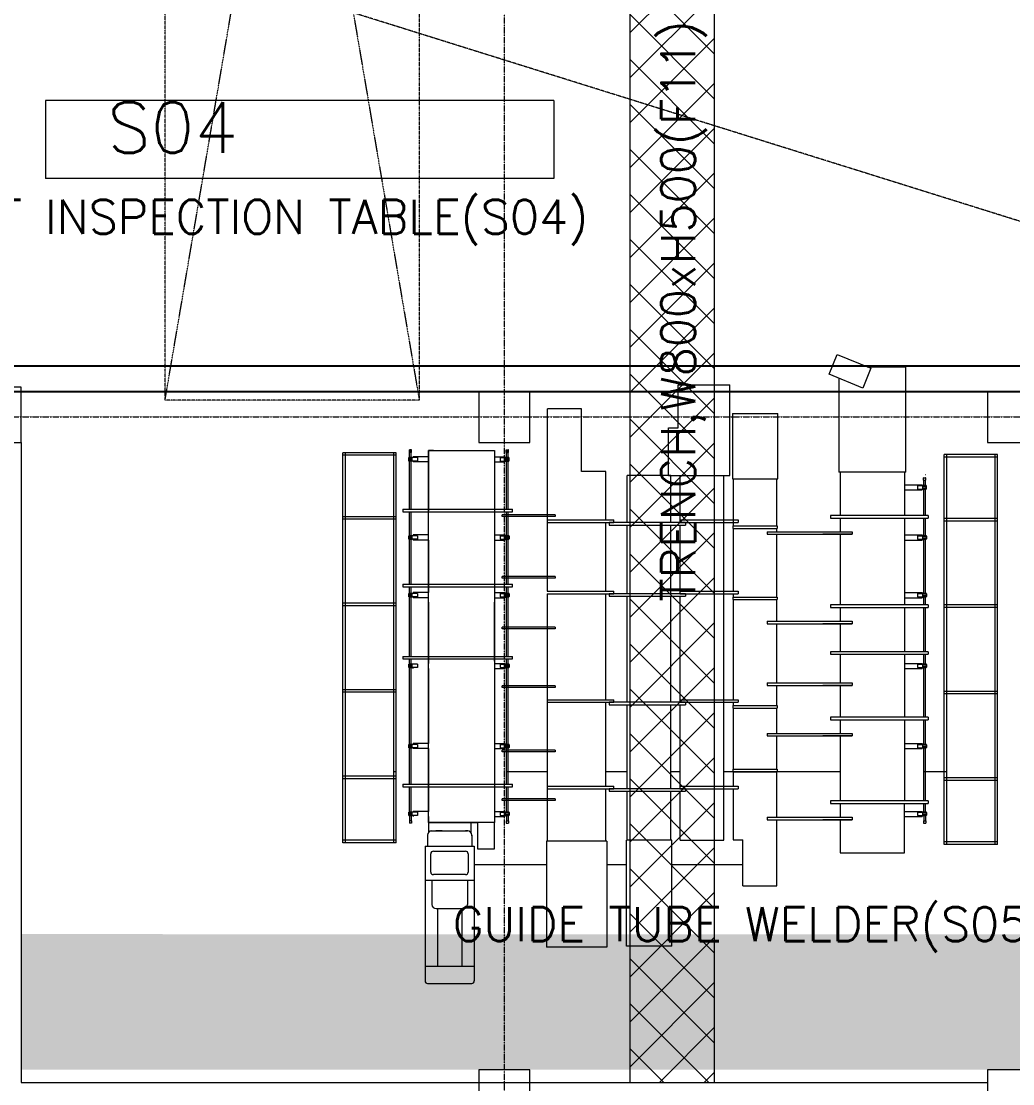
# Model space of a CAD drawing. Extents: x -59767 to 1106559, y -1290 to 1129522.
# Drawn here: x 92508 to 104208, y 240580 to 253113 of the extents above; entities that cross this region are included whole.
import ezdxf

# ---------------------------------------------------------------- set-up
doc = ezdxf.new("R2010")
doc.units = 0
doc.linetypes.add('CENTER', pattern=[2, 1.25, -0.25, 0.25, -0.25])
doc.linetypes.add('PHANTOMX2', pattern=[5, 2.5, -0.5, 0.5, -0.5, 0.5, -0.5])
doc.layers.get('0').update_dxf_attribs({"linetype": 'CONTINUOUS', "lineweight": 9})
for name, color, linetype, lineweight in [('CENTER', 1, 'CENTER', 9), ('COLUMN', 2, 'CONTINUOUS', 9), ('TEXT', 3, 'CONTINUOUS', 9), ('TRENCH', 9, 'CONTINUOUS', 9), ('WALL_200', 3, 'CONTINUOUS', 9), ('WALL_300', 7, 'CONTINUOUS', 9), ('중간선', 5, 'CONTINUOUS', 9), ('중심선', 1, 'CENTER', 9)]:
    doc.layers.add(name, color=color, linetype=linetype, lineweight=lineweight)
doc.layers.add('CY', color=4, linetype='CONTINUOUS')
doc.styles.get("Standard").update_dxf_attribs({"font": 'romans.shx', "bigfont": 'whtgtxt.shx'})

# ---------------------------------------------------------------- blocks, each defined once
blk = doc.blocks.new('column600')
at = {"layer": 'COLUMN', "linetype": 'Continuous'}
blk.add_lwpolyline([(-300, -300), (300, -300), (300, 300), (-300, 300)], close=True, dxfattribs=at)
blk = doc.blocks.new('CRANE')
at = {"color": 4, "linetype": 'PHANTOMX2'}
for p, q in [((94205, 563229, -1), (97205, 580829)), ((94205, 580829), (97205, 563229))]:
    blk.add_line(p, q, dxfattribs=at)
blk.add_lwpolyline([(94205, 580829), (97205, 580829), (97205, 563229), (94205, 563229)], close=True, dxfattribs=at)
at = {"layer": 'CENTER', "linetype": 'CENTER'}
blk.add_line((109758, 563629), (56008, 580429), dxfattribs=at)
at = {"layer": 'CY'}
blk.add_lwpolyline([(56008, 563329), (109758, 563329), (109758, 563629), (56008, 563629)], dxfattribs=at)

msp = doc.modelspace()

# ---------------------------------------------------------------- hatches: boundary and pattern name
at = {"layer": 'TRENCH'}
h = msp.add_hatch(dxfattribs=at)
h.set_pattern_fill('ANSI37', color=256, scale=3000)
h.set_pattern_definition([(45, (96352.95, 245394.85), (-265.165, 265.165), []), (135, (96352.95, 245394.85), (-265.165, -265.165), [])])
h.paths.add_polyline_path([(99690.3, 266344.9), (99690.3, 240594.9), (100690.3, 240594.9), (100690.3, 266344.9)])
at = {"layer": '중간선', "transparency": 33554585}
h = msp.add_hatch(dxfattribs=at)
h.set_pattern_fill('DOTS', color=5, scale=100)
h.set_pattern_definition([(0, (-96814.9, 0), (79.375, 158.75), [0, -158.75])])
edge = h.paths.add_edge_path()
edge.add_line((134957.7, 242344.9), (134957.2, 240745.3))
edge.add_line((134957.2, 240745.3), (92508.2, 240745.3))
edge.add_line((92508.2, 240745.3), (92508.2, 242344.9))
edge.add_line((92508.2, 242344.9), (134957.7, 242332))

# ---------------------------------------------------------------- linework, layer by layer
at = {"layer": 'COLUMN', "linetype": 'Continuous'}
msp.add_lwpolyline([(91908.2, 248144.6), (92508.2, 248144.6), (92508.2, 248794.9), (91908.2, 248794.9)], close=True, dxfattribs=at)
at = {"layer": 'TRENCH'}
msp.add_lwpolyline([(100690.3, 266344.9), (99690.3, 266344.9), (99690.3, 240594.9), (100690.3, 240594.9)], close=True, dxfattribs=at)
at = {"layer": 'WALL_200', "ltscale": 0.5}
msp.add_line((92508.2, 248144.6), (92508.2, 240594.9), dxfattribs=at)
at = {"layer": 'WALL_300', "linetype": 'Continuous', "lineweight": 9}
msp.add_line((92508.1, 240594.9), (103908.2, 240594.9), dxfattribs=at)
at = {"layer": '중간선', "lineweight": 9}
for p, q in [((92794.6, 252176.9), (92794.6, 251256.9)), ((98794.6, 252176.9), (92794.6, 252176.9)), ((98794.6, 252176.9), (98794.6, 251256.9)), ((98794.6, 251256.9), (92794.6, 251256.9)), ((102040.1, 248949.5), (102134.9, 249182.2)), ((102134.9, 249182.2), (102534.5, 249019.4)), ((102490.7, 249037.2), (102946.7, 249037.2)), ((102946.7, 247793.8), (102946.7, 249037.2)), ((102439.7, 248786.6), (102040.1, 248949.5)), ((102157.5, 248901.6), (102157.5, 247793.8)), ((102534.5, 249019.4), (102439.7, 248786.6)), ((100259.9, 248825.9), (100869.9, 248825.9)), ((100259.9, 248315.9), (100259.9, 248825.9)), ((100869.9, 247755.9), (100869.9, 248825.9)), ((98717.4, 246390.4), (98717.4, 248540.4)), ((99117.4, 248540.4), (98717.4, 248540.4)), ((99117.4, 247800.4), (99117.4, 248540.4)), ((100899.9, 248486.3), (100899.9, 247716.3)), ((100899.9, 248486.3), (101434.9, 248486.3)), ((101434.9, 247716.3), (101434.9, 248486.3)), ((100144.9, 247755.9), (100144.9, 248315.9)), ((100144.9, 248315.9), (100259.9, 248315.9)), ((97088, 248027.8), (97088, 248055.8)), ((97114, 248027.8), (97088, 248027.8)), ((97112, 248057.8), (97090, 248057.8)), ((97091, 247965.3), (97091, 248027.8)), ((97091, 247995.6), (97091, 248026.4)), ((97101, 248033.9), (97101, 248058.9)), ((97111, 247965.3), (97111, 248027.8)), ((97111, 247995.6), (97111, 248026.4)), ((97114, 248027.8), (97114, 248055.8)), ((97313.5, 248047.8), (97313.5, 248016.4)), ((97313.5, 248047.8), (97313.5, 247786.3)), ((97373.5, 248047.8), (97313.5, 248047.8)), ((98230, 248027.8), (98230, 248055.8)), ((98230, 248027.8), (98256, 248027.8)), ((98232, 248057.8), (98254, 248057.8)), ((98233, 247965.3), (98233, 248027.8)), ((98241, 248046.4), (98247, 248046.4)), ((98244, 248034.9), (98244, 248057.9)), ((98253, 247965.3), (98253, 248027.8)), ((98256, 248027.8), (98256, 248055.8)), ((96933.4, 248022.8), (96303.4, 248022.8)), ((96303.4, 243422.8), (96303.4, 248022.8)), ((96933.4, 247992.8), (96303.4, 247992.8)), ((96333.4, 243422.8), (96333.4, 248022.8)), ((96903.4, 243422.8), (96903.4, 248022.8)), ((96933.4, 243422.8), (96933.4, 248022.8)), ((97077.8, 247945.3), (97124.7, 247945.3)), ((97081, 247965.3), (97121, 247965.3)), ((97186, 247965.3), (97081, 247965.3)), ((97081, 247925.3), (97081, 247965.3)), ((97081, 247965.3), (97081, 247925.3)), ((97081, 247955.3), (97121, 247955.3)), ((97081, 247935.3), (97121, 247935.3)), ((97186, 247925.3), (97081, 247925.3)), ((97091, 247935.3), (97091, 247955.3)), ((97091, 247357.3), (97091, 247925.3)), ((97111, 247935.3), (97111, 247955.3)), ((97111, 247357.3), (97111, 247925.3)), ((97121, 247925.3), (97121, 247965.3)), ((97131, 247974.8), (97131.5, 247975.3)), ((97131, 247974.8), (97131.5, 247975.3)), ((97131, 247974.8), (97131, 247965.3)), ((97131, 247925.3), (97131, 247915.8)), ((97131, 247915.8), (97131.5, 247915.3)), ((97131, 247915.8), (97131.5, 247915.3)), ((97313.5, 247975.3), (97131.5, 247975.3)), ((97313.5, 247975.3), (97131.5, 247975.3)), ((97313.5, 247915.3), (97131.5, 247915.3)), ((97186, 247965.3), (97186, 247925.3)), ((97313.5, 248016.4), (97313.5, 247337.4)), ((98092, 247975.3), (98212.5, 247975.3)), ((98092, 247915.3), (98212.5, 247915.3)), ((98158, 247965.3), (98263, 247965.3)), ((98158, 247965.3), (98158, 247925.3)), ((98158, 247925.3), (98263, 247925.3)), ((98213, 247974.8), (98212.5, 247975.3)), ((98213, 247915.8), (98212.5, 247915.3)), ((98213, 247974.8), (98213, 247965.3)), ((98213, 247925.3), (98213, 247915.8)), ((98213, 247925.3), (98213, 247915.8)), ((98266.1, 247945.3), (98219.3, 247945.3)), ((98263, 247965.3), (98223, 247965.3)), ((98223, 247925.3), (98223, 247965.3)), ((98263, 247955.3), (98223, 247955.3)), ((98263, 247935.3), (98223, 247935.3)), ((98263, 247925.3), (98223, 247925.3)), ((98233, 247935.3), (98233, 247955.3)), ((98234, 247357.3), (98234, 247925.3)), ((98253, 247935.3), (98253, 247955.3)), ((98254, 247357.3), (98254, 247925.3)), ((98263, 247965.3), (98263, 247925.3)), ((98263, 247925.3), (98263, 247965.3)), ((104028.8, 248002.6), (103398.8, 248002.6)), ((103398.8, 243402.6), (103398.8, 248002.6)), ((104028.8, 247972.6), (103398.8, 247972.6)), ((103428.8, 243402.6), (103428.8, 248002.6)), ((103998.8, 243402.6), (103998.8, 248002.6)), ((104028.8, 243402.6), (104028.8, 248002.6)), ((99407.4, 247800.4), (99117.4, 247800.4)), ((99407.4, 247230.4), (99407.4, 247800.4)), ((102946.7, 247793.8), (102157.5, 247793.8)), ((102172.5, 247793.8), (102172.5, 247282.5)), ((102932.5, 247793.8), (102932.5, 247282.5)), ((98234, 247357.3), (98234, 247701.9)), ((98254, 247357.3), (98254, 247701.9)), ((99659.9, 247200.4), (99659.9, 247753.8)), ((100174.9, 247753.8), (99659.9, 247753.8)), ((100144.9, 247755.9), (100869.9, 247755.9)), ((100174.9, 247200.4), (100174.9, 247753.8)), ((100284.9, 247200.4), (100284.9, 247755.9)), ((100799.9, 243453.8), (100799.9, 247755.9)), ((100899.9, 247716.3), (101434.9, 247716.3)), ((100909.9, 247716.3), (100909.9, 247160.8)), ((101424.9, 247160.8), (101424.9, 247716.3)), ((103155, 247697.6), (103155, 247725.6)), ((103155, 247697.6), (103181, 247697.6)), ((103157, 247727.6), (103179, 247727.6)), ((103158, 247635), (103158, 247697.6)), ((103178, 247635), (103178, 247697.6)), ((103181, 247697.6), (103181, 247725.6)), ((102932.5, 247645), (103137.5, 247645)), ((102932.5, 247585), (103137.5, 247585)), ((103083, 247635), (103188, 247635)), ((103083, 247635), (103083, 247595)), ((103083, 247595), (103188, 247595)), ((103138, 247644.5), (103137.5, 247645)), ((103138, 247585.5), (103137.5, 247585)), ((103138, 247644.5), (103138, 247635)), ((103138, 247595), (103138, 247585.5)), ((103138, 247595), (103138, 247585.5)), ((103188, 247635), (103148, 247635)), ((103148, 247595), (103148, 247635)), ((103188, 247625), (103148, 247625)), ((103188, 247605), (103148, 247605)), ((103188, 247595), (103148, 247595)), ((103159, 247282.5), (103159, 247595)), ((103179, 247282.5), (103179, 247595)), ((103188, 247595), (103188, 247635)), ((103188, 247635), (103188, 247595)), ((97012.5, 247357.3), (97012.5, 247327.3)), ((97012.5, 247357.3), (98303.5, 247357.3)), ((97012.5, 247327.3), (98303.5, 247327.3)), ((97091, 247043.7), (97091, 247327.3)), ((97111, 247043.7), (97111, 247327.3)), ((98808.9, 247291), (98184, 247291)), ((98184, 247271), (98184, 247291)), ((98234, 247043.7), (98234, 247327.3)), ((98234, 247043.7), (98234, 247327.3)), ((98254, 247043.7), (98254, 247327.3)), ((98254, 247043.7), (98254, 247327.3)), ((98303.5, 247327.3), (98303.5, 247357.3)), ((98806.9, 247291), (98806.9, 247271)), ((98808.9, 247291), (98808.9, 247271)), ((103211, 247282.5), (102057.6, 247282.5)), ((102057.6, 247282.5), (102057.6, 247252.5)), ((103211, 247282.5), (103211, 247252.5)), ((96933.4, 247267.8), (96303.4, 247267.8)), ((96933.4, 247237.8), (96303.4, 247237.8)), ((98808.9, 247271), (98184, 247271)), ((98712.4, 247230.4), (98712.4, 247200.4)), ((98712.4, 247230.4), (99502.4, 247230.4)), ((98712.4, 247200.4), (99502.4, 247200.4)), ((99407.4, 246390.4), (99407.4, 247200.4)), ((99444.6, 247200.4), (99444.6, 247170.4)), ((100344.9, 247200.4), (99444.6, 247200.4)), ((99444.6, 247170.4), (100344.9, 247170.4)), ((99502.4, 247200.4), (99502.4, 247230.4)), ((99659.9, 246360.4), (99659.9, 247170.4)), ((100174.9, 246360.4), (100174.9, 247170.4)), ((100279.9, 247230.4), (100279.9, 247200.4)), ((100279.9, 247230.4), (100969.9, 247230.4)), ((100279.9, 247200.4), (100969.9, 247200.4)), ((100284.9, 246360.4), (100284.9, 247170.4)), ((100344.9, 247200.4), (100344.9, 247170.4)), ((100904.9, 247160.8), (101429.9, 247160.8)), ((100904.9, 247160.8), (100904.9, 247130.8)), ((100969.9, 247230.4), (100969.9, 247200.4)), ((101429.9, 247160.8), (101429.9, 247130.8)), ((102057.6, 247252.5), (103211, 247252.5)), ((102172.5, 247252.5), (102172.5, 247091.4)), ((102932.5, 247252.5), (102932.5, 246227.6)), ((102932.5, 247252.5), (102932.5, 246227.6)), ((103159, 247043.7), (103159, 247252.5)), ((103159, 247043.7), (103159, 247252.5)), ((103179, 247043.7), (103179, 247252.5)), ((103179, 247043.7), (103179, 247252.5)), ((104028.8, 247247.6), (103398.8, 247247.6)), ((104028.8, 247217.6), (103398.8, 247217.6)), ((97077.8, 247023.7), (97124.7, 247023.7)), ((97077.8, 247023.7), (97124.7, 247023.7)), ((97081, 247039.7), (97085, 247043.7)), ((97081, 247043.7), (97121, 247043.7)), ((97081, 247003.7), (97081, 247043.7)), ((97081, 247039.7), (97081, 247007.7)), ((97081, 247033.7), (97121, 247033.7)), ((97186, 247043.7), (97085, 247043.7)), ((97101, 247011.2), (97101, 247036.2)), ((97121, 247003.7), (97121, 247043.7)), ((97131, 247053.2), (97131.5, 247053.7)), ((97131, 247053.2), (97131, 247043.7)), ((97313.5, 247053.7), (97131.5, 247053.7)), ((97186, 247043.7), (97186, 247003.7)), ((98092, 247053.7), (98213.5, 247053.7)), ((98159, 247043.7), (98159, 247003.7)), ((98159, 247043.7), (98260, 247043.7)), ((98214, 247053.2), (98213.5, 247053.7)), ((98214, 247053.2), (98214, 247043.7)), ((98267.1, 247023.7), (98220.3, 247023.7)), ((98267.1, 247023.7), (98220.3, 247023.7)), ((98264, 247043.7), (98224, 247043.7)), ((98224, 247003.7), (98224, 247043.7)), ((98264, 247033.7), (98224, 247033.7)), ((98241, 247023.7), (98247, 247023.7)), ((98244, 247012.2), (98244, 247035.2)), ((98260, 247043.7), (98264, 247039.7)), ((98264, 247003.7), (98264, 247043.7)), ((98264, 247039.7), (98264, 247007.7)), ((100904.9, 247130.8), (101429.9, 247130.8)), ((100909.9, 247130.8), (100909.9, 246390.4)), ((101311.5, 247091.4), (102311.5, 247091.4)), ((101311.5, 247091.4), (101311.5, 247061.4)), ((101311.5, 247061.4), (102311.5, 247061.4)), ((101424.9, 247091.4), (101424.9, 247130.8)), ((101424.9, 246320.8), (101424.9, 247061.4)), ((102311.5, 247061.4), (101968.5, 247061.4)), ((102172.5, 247061.4), (102172.5, 246227.6)), ((102311.5, 247091.4), (102311.5, 247061.4)), ((102932.5, 247053.7), (103138.5, 247053.7)), ((103084, 247043.7), (103185, 247043.7)), ((103084, 247043.7), (103084, 247003.7)), ((103139, 247053.2), (103138.5, 247053.7)), ((103139, 247053.2), (103139, 247043.7)), ((103189, 247043.7), (103149, 247043.7)), ((103149, 247003.7), (103149, 247043.7)), ((103189, 247033.7), (103149, 247033.7)), ((103185, 247043.7), (103189, 247039.7)), ((103189, 247003.7), (103189, 247043.7)), ((103189, 247039.7), (103189, 247007.7)), ((97081, 247013.7), (97121, 247013.7)), ((97081, 247007.7), (97085, 247003.7)), ((97081, 247003.7), (97121, 247003.7)), ((97186, 247003.7), (97085, 247003.7)), ((97091, 246864.1), (97091, 247003.7)), ((97111, 246864.1), (97111, 247003.7)), ((97131, 247003.7), (97131, 246994.2)), ((97131, 246994.2), (97131.5, 246993.7)), ((97313.5, 246993.7), (97131.5, 246993.7)), ((97313.5, 246993.7), (97313.5, 246373.3)), ((98092, 246993.7), (98213.5, 246993.7)), ((98159, 247003.7), (98260, 247003.7)), ((98214, 246994.2), (98213.5, 246993.7)), ((98214, 247003.7), (98214, 246994.2)), ((98214, 247003.7), (98214, 246994.2)), ((98264, 247013.7), (98224, 247013.7)), ((98264, 247003.7), (98224, 247003.7)), ((98234, 246864.1), (98234, 247003.7)), ((98254, 246864.1), (98254, 247003.7)), ((98264, 247007.7), (98260, 247003.7)), ((102932.5, 246993.7), (103138.5, 246993.7)), ((103084, 247003.7), (103185, 247003.7)), ((103139, 246994.2), (103138.5, 246993.7)), ((103139, 247003.7), (103139, 246994.2)), ((103139, 247003.7), (103139, 246994.2)), ((103189, 247013.7), (103149, 247013.7)), ((103189, 247003.7), (103149, 247003.7)), ((103159, 246864.1), (103159, 247003.7)), ((103179, 246864.1), (103179, 247003.7)), ((103189, 247007.7), (103185, 247003.7)), ((97091, 246471), (97091, 246864.1)), ((97111, 246471), (97111, 246864.1)), ((98234, 246471), (98234, 246864.1)), ((98254, 246471), (98254, 246864.1)), ((103159, 246363.3), (103159, 246864.1)), ((103179, 246363.3), (103179, 246864.1)), ((98808.9, 246565.1), (98184, 246565.1)), ((98184, 246545.1), (98184, 246565.1)), ((98808.9, 246545.1), (98184, 246545.1)), ((98806.9, 246565.1), (98806.9, 246545.1)), ((98808.9, 246565.1), (98808.9, 246545.1)), ((97012.5, 246471), (98303.5, 246471)), ((97012.5, 246471), (97012.5, 246441)), ((97012.5, 246471), (97313.5, 246471)), ((97012.5, 246471), (97012.5, 246441)), ((97012.5, 246441), (98303.5, 246441)), ((97012.5, 246441), (97313.5, 246441)), ((97091, 246363.3), (97091, 246441)), ((97111, 246363.3), (97111, 246441)), ((98234, 246363.3), (98234, 246441)), ((98254, 246363.3), (98254, 246441)), ((98303.5, 246441), (98303.5, 246471)), ((97077.8, 246343.7), (97124.7, 246343.7)), ((97077.8, 246343.3), (97124.7, 246343.3)), ((97081, 246323.3), (97081, 246363.3)), ((97081, 246359.3), (97085, 246363.3)), ((97081, 246363.3), (97121, 246363.3)), ((97081, 246359.3), (97081, 246327.3)), ((97081, 246353.3), (97121, 246353.3)), ((97081, 246333.3), (97121, 246333.3)), ((97081, 246327.3), (97085, 246323.3)), ((97081, 246323.3), (97121, 246323.3)), ((97186, 246363.3), (97085, 246363.3)), ((97186, 246323.3), (97085, 246323.3)), ((97091, 245621), (97091, 246323.3)), ((97101, 246330.8), (97101, 246355.8)), ((97111, 245621), (97111, 246323.3)), ((97121, 246323.3), (97121, 246363.3)), ((97131, 246372.8), (97131.5, 246373.3)), ((97131, 246372.8), (97131, 246363.3)), ((97131, 246323.3), (97131, 246313.8)), ((97131, 246313.8), (97131.5, 246313.3)), ((97313.5, 246373.3), (97131.5, 246373.3)), ((97313.5, 246313.3), (97131.5, 246313.3)), ((97186, 246363.3), (97186, 246323.3)), ((98092, 246373.3), (98213.5, 246373.3)), ((98092, 246313.3), (98213.5, 246313.3)), ((98159, 246363.3), (98260, 246363.3)), ((98159, 246363.3), (98159, 246323.3)), ((98159, 246323.3), (98260, 246323.3)), ((98214, 246372.8), (98213.5, 246373.3)), ((98214, 246313.8), (98213.5, 246313.3)), ((98214, 246372.8), (98214, 246363.3)), ((98214, 246323.3), (98214, 246313.8)), ((98214, 246323.3), (98214, 246313.8)), ((98267.1, 246343.3), (98220.3, 246343.3)), ((98267.1, 246343.3), (98220.3, 246343.3)), ((98264, 246363.3), (98224, 246363.3)), ((98224, 246323.3), (98224, 246363.3)), ((98264, 246353.3), (98224, 246353.3)), ((98264, 246333.3), (98224, 246333.3)), ((98264, 246323.3), (98224, 246323.3)), ((98234, 245621), (98234, 246323.3)), ((98241, 246343.3), (98247, 246343.3)), ((98244, 246331.8), (98244, 246354.8)), ((98254, 245621), (98254, 246323.3)), ((98260, 246363.3), (98264, 246359.3)), ((98264, 246327.3), (98260, 246323.3)), ((98264, 246323.3), (98264, 246363.3)), ((98264, 246359.3), (98264, 246327.3)), ((98712.4, 246390.4), (99502.4, 246390.4)), ((98712.4, 246360.4), (99502.4, 246360.4)), ((98717.4, 245110.4), (98717.4, 246360.4)), ((99407.4, 245110.4), (99407.4, 246360.4)), ((99444.6, 246360.4), (99444.6, 246330.4)), ((100344.9, 246360.4), (99444.6, 246360.4)), ((99444.6, 246330.4), (100344.9, 246330.4)), ((99502.4, 246360.4), (99502.4, 246390.4)), ((99659.9, 245080.4), (99659.9, 246330.4)), ((100174.9, 245080.4), (100174.9, 246330.4)), ((100279.9, 246390.4), (100279.9, 246360.4)), ((100279.9, 246390.4), (100969.9, 246390.4)), ((100279.9, 246360.4), (100969.9, 246360.4)), ((100284.9, 245110.4), (100284.9, 246330.4)), ((100344.9, 246360.4), (100344.9, 246330.4)), ((100904.9, 246320.8), (101429.9, 246320.8)), ((100904.9, 246320.8), (100904.9, 246290.8)), ((100904.9, 246290.8), (101429.9, 246290.8)), ((100909.9, 246360.4), (100909.9, 246320.8)), ((100909.9, 246290.8), (100909.9, 245110.4)), ((100969.9, 246390.4), (100969.9, 246360.4)), ((101424.9, 246036.6), (101424.9, 246290.8)), ((101429.9, 246320.8), (101429.9, 246290.8)), ((102932.5, 246373.3), (103138.5, 246373.3)), ((102932.5, 246313.3), (103138.5, 246313.3)), ((103084, 246363.3), (103185, 246363.3)), ((103084, 246363.3), (103084, 246323.3)), ((103084, 246323.3), (103185, 246323.3)), ((103139, 246372.8), (103138.5, 246373.3)), ((103139, 246313.8), (103138.5, 246313.3)), ((103139, 246372.8), (103139, 246363.3)), ((103139, 246323.3), (103139, 246313.8)), ((103139, 246323.3), (103139, 246313.8)), ((103189, 246363.3), (103149, 246363.3)), ((103149, 246323.3), (103149, 246363.3)), ((103189, 246353.3), (103149, 246353.3)), ((103189, 246333.3), (103149, 246333.3)), ((103189, 246323.3), (103149, 246323.3)), ((103159, 246227.6), (103159, 246323.3)), ((103179, 246227.6), (103179, 246323.3)), ((103185, 246363.3), (103189, 246359.3)), ((103189, 246327.3), (103185, 246323.3)), ((103189, 246323.3), (103189, 246363.3)), ((103189, 246359.3), (103189, 246327.3)), ((96933.4, 246247.8), (96303.4, 246247.8)), ((96933.4, 246217.8), (96303.4, 246217.8)), ((97313.5, 246261), (97313.5, 245565.5)), ((97313.5, 246251), (97313.5, 245538.7)), ((98093.5, 245565.5), (98093.5, 246261)), ((98093.5, 246166), (98093.5, 245538.7)), ((103211, 246227.6), (102057.6, 246227.6)), ((102057.6, 246227.6), (102057.6, 246197.6)), ((102057.6, 246197.6), (103211, 246197.6)), ((102172.5, 246197.6), (102172.5, 246036.6)), ((102932.5, 246197.6), (102932.5, 245675.2)), ((102932.5, 246197.6), (102932.5, 245675.2)), ((103159, 245675.2), (103159, 246197.6)), ((103179, 245675.2), (103179, 246197.6)), ((103211, 246227.6), (103211, 246197.6)), ((104028.8, 246227.6), (103398.8, 246227.6)), ((104028.8, 246197.6), (103398.8, 246197.6)), ((101311.5, 246036.6), (102311.5, 246036.6)), ((101311.5, 246036.6), (101311.5, 246006.6)), ((102311.5, 246036.6), (102311.5, 246006.6)), ((98184, 245945.1), (98184, 245965.1)), ((98808.9, 245965.1), (98184, 245965.1)), ((98808.9, 245945.1), (98184, 245945.1)), ((98806.9, 245965.1), (98806.9, 245945.1)), ((98808.9, 245965.1), (98808.9, 245945.1)), ((101311.5, 246006.6), (102311.5, 246006.6)), ((101424.9, 245308.7), (101424.9, 246006.6)), ((102311.5, 246006.6), (101968.5, 246006.6)), ((102172.5, 246006.6), (102172.5, 245675.2)), ((103211, 245675.2), (102057.6, 245675.2)), ((102057.6, 245675.2), (102057.6, 245645.2)), ((102057.6, 245645.2), (103211, 245645.2)), ((102172.5, 245645.2), (102172.5, 245308.7)), ((102932.5, 245645.2), (102932.5, 244903.1)), ((103159, 245528.7), (103159, 245645.2)), ((103179, 245528.7), (103179, 245645.2)), ((103211, 245675.2), (103211, 245645.2)), ((97012.5, 245621), (97012.5, 245591)), ((97012.5, 245621), (98303.5, 245621)), ((97012.5, 245591), (98303.5, 245591)), ((97081, 245524.7), (97085, 245528.7)), ((97081, 245528.7), (97121, 245528.7)), ((97081, 245488.7), (97081, 245528.7)), ((97081, 245524.7), (97081, 245492.7)), ((97081, 245518.7), (97121, 245518.7)), ((97186, 245528.7), (97085, 245528.7)), ((97091, 245528.7), (97091, 245591)), ((97101, 245496.2), (97101, 245521.2)), ((97111, 245528.7), (97111, 245591)), ((97121, 245488.7), (97121, 245528.7)), ((97131, 245538.2), (97131.5, 245538.7)), ((97131, 245538.7), (97131, 245528.7)), ((97186, 245528.7), (97186, 245488.7)), ((98092, 245538.7), (98213.5, 245538.7)), ((98159, 245528.7), (98260, 245528.7)), ((98159, 245528.7), (98159, 245488.7)), ((98214, 245538.2), (98213.5, 245538.7)), ((98214, 245538.2), (98214, 245528.7)), ((98264, 245528.7), (98224, 245528.7)), ((98224, 245488.7), (98224, 245528.7)), ((98264, 245518.7), (98224, 245518.7)), ((98234, 245528.7), (98234, 245591)), ((98244, 245497.2), (98244, 245520.2)), ((98254, 245528.7), (98254, 245591)), ((98260, 245528.7), (98264, 245524.7)), ((98264, 245488.7), (98264, 245528.7)), ((98264, 245524.7), (98264, 245492.7)), ((98303.5, 245591), (98303.5, 245621)), ((102932.5, 245538.7), (103138.5, 245538.7)), ((103084, 245528.7), (103185, 245528.7)), ((103084, 245528.7), (103084, 245488.7)), ((103139, 245538.2), (103138.5, 245538.7)), ((103139, 245538.2), (103139, 245528.7)), ((103189, 245528.7), (103149, 245528.7)), ((103149, 245488.7), (103149, 245528.7)), ((103189, 245518.7), (103149, 245518.7)), ((103185, 245528.7), (103189, 245524.7)), ((103189, 245488.7), (103189, 245528.7)), ((103189, 245524.7), (103189, 245492.7)), ((97077.8, 245508.7), (97124.7, 245508.7)), ((97077.8, 245508.7), (97124.7, 245508.7)), ((97081, 245498.7), (97121, 245498.7)), ((97081, 245492.7), (97085, 245488.7)), ((97081, 245488.7), (97121, 245488.7)), ((97186, 245488.7), (97085, 245488.7)), ((97091, 244582.7), (97091, 245488.7)), ((97111, 244582.7), (97111, 245488.7)), ((97131, 245478.7), (97131, 245488.7)), ((97313.5, 245478.7), (97313.5, 244592.7)), ((98092, 245478.7), (98213.5, 245478.7)), ((98159, 245488.7), (98260, 245488.7)), ((98214, 245479.2), (98213.5, 245478.7)), ((98214, 245488.7), (98214, 245479.2)), ((98214, 245488.7), (98214, 245479.2)), ((98267.1, 245508.7), (98220.3, 245508.7)), ((98267.1, 245508.7), (98220.3, 245508.7)), ((98264, 245498.7), (98224, 245498.7)), ((98264, 245488.7), (98224, 245488.7)), ((98234, 244582.7), (98234, 245488.7)), ((98241, 245508.7), (98247, 245508.7)), ((98254, 244582.7), (98254, 245488.7)), ((98264, 245492.7), (98260, 245488.7)), ((102932.5, 245478.7), (103138.5, 245478.7)), ((103084, 245488.7), (103185, 245488.7)), ((103139, 245479.2), (103138.5, 245478.7)), ((103139, 245488.7), (103139, 245479.2)), ((103139, 245488.7), (103139, 245479.2)), ((103189, 245498.7), (103149, 245498.7)), ((103189, 245488.7), (103149, 245488.7)), ((103159, 244903.1), (103159, 245488.7)), ((103179, 244903.1), (103179, 245488.7)), ((103189, 245492.7), (103185, 245488.7)), ((98808.9, 245273.6), (98184, 245273.6)), ((98184, 245253.6), (98184, 245273.6)), ((98806.9, 245273.6), (98806.9, 245253.6)), ((98808.9, 245273.6), (98808.9, 245253.6)), ((101311.5, 245308.7), (102311.5, 245308.7)), ((101311.5, 245308.7), (101311.5, 245278.7)), ((101311.5, 245278.7), (102311.5, 245278.7)), ((101424.9, 245040.8), (101424.9, 245278.7)), ((102311.5, 245278.7), (101968.5, 245278.7)), ((102172.5, 245278.7), (102172.5, 244903.1)), ((102311.5, 245308.7), (102311.5, 245278.7)), ((96933.4, 245227.8), (96303.4, 245227.8)), ((96933.4, 245197.8), (96303.4, 245197.8)), ((98808.9, 245253.6), (98184, 245253.6)), ((104028.8, 245207.6), (103398.8, 245207.6)), ((104028.8, 245177.6), (103398.8, 245177.6)), ((98712.4, 245110.4), (99502.4, 245110.4)), ((98712.4, 245110.4), (98712.4, 245080.4)), ((98712.4, 245110.4), (98712.4, 245080.4)), ((98712.4, 245080.4), (99502.4, 245080.4)), ((98717.4, 244090.4), (98717.4, 245080.4)), ((99407.4, 244090.4), (99407.4, 245080.4)), ((99444.6, 245080.4), (99444.6, 245050.4)), ((100344.9, 245080.4), (99444.6, 245080.4)), ((99444.6, 245050.4), (100344.9, 245050.4)), ((99502.4, 245080.4), (99502.4, 245110.4)), ((99659.9, 244060.4), (99659.9, 245050.4)), ((100174.9, 244060.4), (100174.9, 245050.4)), ((100279.9, 245110.4), (100279.9, 245080.4)), ((100279.9, 245110.4), (100969.9, 245110.4)), ((100279.9, 245080.4), (100969.9, 245080.4)), ((100284.9, 245080.4), (100284.9, 245110.4)), ((100284.9, 244090.4), (100284.9, 245050.4)), ((100344.9, 245080.4), (100344.9, 245050.4)), ((100904.9, 245040.8), (100904.9, 245010.8)), ((100904.9, 245040.8), (101429.9, 245040.8)), ((100909.9, 245080.4), (100909.9, 245040.8)), ((100969.9, 245110.4), (100969.9, 245080.4)), ((101429.9, 245040.8), (101429.9, 245010.8)), ((100904.9, 245010.8), (101429.9, 245010.8)), ((100909.9, 245010.8), (100909.9, 244290.8)), ((101424.9, 244712), (101424.9, 245010.8)), ((103211, 244903.1), (102057.6, 244903.1)), ((102057.6, 244903.1), (102057.6, 244873.1)), ((103211, 244903.1), (103211, 244873.1)), ((102057.6, 244873.1), (103211, 244873.1)), ((102172.5, 244873.1), (102172.5, 244712)), ((102932.5, 244873.1), (102932.5, 243916)), ((103159, 244582.7), (103159, 244873.1)), ((103179, 244582.7), (103179, 244873.1)), ((101311.5, 244712), (102311.5, 244712)), ((101311.5, 244712), (101311.5, 244682)), ((101311.5, 244682), (102311.5, 244682)), ((101424.9, 244290.8), (101424.9, 244682)), ((102311.5, 244682), (101968.5, 244682)), ((102172.5, 244682), (102172.5, 243916)), ((102311.5, 244712), (102311.5, 244682)), ((97077.8, 244562.7), (97124.7, 244562.7)), ((97077.8, 244562.7), (97124.7, 244562.7)), ((97081, 244542.7), (97081, 244582.7)), ((97081, 244578.7), (97085, 244582.7)), ((97081, 244582.7), (97121, 244582.7)), ((97081, 244578.7), (97081, 244546.7)), ((97081, 244572.7), (97121, 244572.7)), ((97081, 244552.7), (97121, 244552.7)), ((97081, 244546.7), (97085, 244542.7)), ((97081, 244542.7), (97121, 244542.7)), ((97186, 244582.7), (97085, 244582.7)), ((97186, 244542.7), (97085, 244542.7)), ((97091, 244113.7), (97091, 244542.7)), ((97101, 244550.2), (97101, 244575.2)), ((97111, 244113.7), (97111, 244542.7)), ((97121, 244542.7), (97121, 244582.7)), ((97131, 244592.2), (97131, 244582.7)), ((97131, 244542.7), (97131, 244533.2)), ((97131, 244533.2), (97131.5, 244532.7)), ((97313.5, 244592.7), (97131.5, 244592.7)), ((97313.5, 244532.7), (97131.5, 244532.7)), ((97186, 244582.7), (97186, 244542.7)), ((97313.5, 244532.7), (97313.5, 243792.7)), ((97313.5, 244517.7), (97313.5, 243832.7)), ((98092, 244592.7), (98213.5, 244592.7)), ((98092, 244532.7), (98213.5, 244532.7)), ((98093.5, 244532.7), (98093.5, 243792.7)), ((98093.5, 244517.7), (98093.5, 243832.7)), ((98159, 244582.7), (98260, 244582.7)), ((98159, 244582.7), (98159, 244542.7)), ((98159, 244542.7), (98260, 244542.7)), ((98808.9, 244514.8), (98184, 244514.8)), ((98184, 244494.8), (98184, 244514.8)), ((98214, 244592.2), (98213.5, 244592.7)), ((98214, 244533.2), (98213.5, 244532.7)), ((98214, 244592.2), (98214, 244582.7)), ((98214, 244542.7), (98214, 244533.2)), ((98214, 244542.7), (98214, 244533.2)), ((98267.1, 244562.7), (98220.3, 244562.7)), ((98267.1, 244562.7), (98220.3, 244562.7)), ((98264, 244582.7), (98224, 244582.7)), ((98224, 244542.7), (98224, 244582.7)), ((98264, 244572.7), (98224, 244572.7)), ((98264, 244552.7), (98224, 244552.7)), ((98264, 244542.7), (98224, 244542.7)), ((98234, 244113.7), (98234, 244542.7)), ((98241, 244562.7), (98247, 244562.7)), ((98244, 244551.2), (98244, 244574.2)), ((98254, 244113.7), (98254, 244542.7)), ((98260, 244582.7), (98264, 244578.7)), ((98264, 244546.7), (98260, 244542.7)), ((98264, 244542.7), (98264, 244582.7)), ((98264, 244578.7), (98264, 244546.7)), ((98806.9, 244514.8), (98806.9, 244494.8)), ((98808.9, 244514.8), (98808.9, 244494.8)), ((102932.5, 244592.7), (103138.5, 244592.7)), ((102932.5, 244532.7), (103138.5, 244532.7)), ((103084, 244582.7), (103084, 244542.7)), ((103084, 244582.7), (103185, 244582.7)), ((103084, 244542.7), (103185, 244542.7)), ((103139, 244592.2), (103138.5, 244592.7)), ((103139, 244533.2), (103138.5, 244532.7)), ((103139, 244592.2), (103139, 244582.7)), ((103139, 244542.7), (103139, 244533.2)), ((103139, 244542.7), (103139, 244533.2)), ((103149, 244542.7), (103149, 244582.7)), ((103189, 244582.7), (103149, 244582.7)), ((103189, 244572.7), (103149, 244572.7)), ((103189, 244552.7), (103149, 244552.7)), ((103189, 244542.7), (103149, 244542.7)), ((103159, 243916), (103159, 244542.7)), ((103179, 243916), (103179, 244542.7)), ((103185, 244582.7), (103189, 244578.7)), ((103189, 244546.7), (103185, 244542.7)), ((103189, 244542.7), (103189, 244582.7)), ((103189, 244578.7), (103189, 244546.7)), ((98808.9, 244494.8), (98184, 244494.8)), ((100904.9, 244290.8), (101429.9, 244290.8)), ((100904.9, 244290.8), (100904.9, 244260.8)), ((101429.9, 244290.8), (101429.9, 244260.8)), ((96933.4, 244207.8), (96303.4, 244207.8)), ((96933.4, 244177.8), (96303.4, 244177.8)), ((96903.4, 244262.8), (96933.4, 244262.8)), ((98234, 244262.8), (98717.4, 244262.8)), ((99407.4, 244262.8), (99659.9, 244262.8)), ((100174.9, 244262.8), (100284.9, 244262.8)), ((100799.9, 244262.8), (102172.5, 244262.8)), ((100904.9, 244260.8), (101429.9, 244260.8)), ((100909.9, 244260.8), (100909.9, 244090.4)), ((101424.9, 243724.9), (101424.9, 244260.8)), ((103159, 244262.8), (103428.8, 244262.8)), ((104028.8, 244187.6), (103398.8, 244187.6)), ((104028.8, 244157.6), (103398.8, 244157.6)), ((97012.5, 244113.7), (98303.5, 244113.7)), ((97012.5, 244113.7), (97012.5, 244083.7)), ((97012.5, 244083.7), (98303.5, 244083.7)), ((97091, 243782.7), (97091, 244083.7)), ((97111, 243782.7), (97111, 244083.7)), ((98234, 243782.7), (98234, 244083.7)), ((98254, 243782.7), (98254, 244083.7)), ((98303.5, 244083.7), (98303.5, 244113.7)), ((98712.4, 244090.4), (98712.4, 244060.4)), ((98712.4, 244090.4), (99502.4, 244090.4)), ((98712.4, 244060.4), (99502.4, 244060.4)), ((98717.4, 243440.4), (98717.4, 244060.4)), ((99407.4, 243440.4), (99407.4, 244060.4)), ((99444.6, 244060.4), (99444.6, 244030.4)), ((100344.9, 244060.4), (99444.6, 244060.4)), ((99444.6, 244030.4), (100344.9, 244030.4)), ((99502.4, 244060.4), (99502.4, 244090.4)), ((99659.9, 243453.8), (99659.9, 244030.4)), ((100174.9, 243453.8), (100174.9, 244030.4)), ((100279.9, 244090.4), (100969.9, 244090.4)), ((100279.9, 244090.4), (100279.9, 244060.4)), ((100279.9, 244060.4), (100969.9, 244060.4)), ((100284.9, 244060.4), (100284.9, 244090.4)), ((100284.9, 243453.8), (100284.9, 244030.4)), ((100344.9, 244060.4), (100344.9, 244030.4)), ((100909.9, 244060.4), (100909.9, 243455.9)), ((100969.9, 244090.4), (100969.9, 244060.4)), ((100969.9, 244090.4), (100969.9, 244060.4)), ((98184, 243920.5), (98184, 243940.5)), ((98808.9, 243940.5), (98184, 243940.5)), ((98808.9, 243920.5), (98184, 243920.5)), ((98806.9, 243940.5), (98806.9, 243920.5)), ((98808.9, 243940.5), (98808.9, 243920.5)), ((103211, 243916), (102057.6, 243916)), ((102057.6, 243916), (102057.6, 243886)), ((103211, 243916), (103211, 243886)), ((97077.8, 243762.7), (97124.7, 243762.7)), ((97077.8, 243762.7), (97124.7, 243762.7)), ((97081, 243778.7), (97085, 243782.7)), ((97081, 243782.7), (97121, 243782.7)), ((97081, 243742.7), (97081, 243782.7)), ((97081, 243778.7), (97081, 243746.7)), ((97081, 243772.7), (97121, 243772.7)), ((97186, 243782.7), (97085, 243782.7)), ((97101, 243750.2), (97101, 243775.2)), ((97121, 243742.7), (97121, 243782.7)), ((97131.5, 243792.7), (97131, 243792.2)), ((97131, 243792.2), (97131, 243782.7)), ((97313.5, 243792.7), (97131.5, 243792.7)), ((97186, 243782.7), (97186, 243742.7)), ((98093.5, 243792.7), (98213.5, 243792.7)), ((98159, 243782.7), (98260, 243782.7)), ((98159, 243782.7), (98159, 243742.7)), ((98214, 243792.2), (98213.5, 243792.7)), ((98214, 243792.2), (98214, 243782.7)), ((98264, 243782.7), (98224, 243782.7)), ((98224, 243742.7), (98224, 243782.7)), ((98264, 243772.7), (98224, 243772.7)), ((98260, 243782.7), (98264, 243778.7)), ((98264, 243742.7), (98264, 243782.7)), ((98264, 243778.7), (98264, 243746.7)), ((102057.6, 243886), (103211, 243886)), ((102172.5, 243886), (102172.5, 243724.9)), ((102932.5, 243303.9), (102932.5, 243886)), ((102932.5, 243792.7), (103138.5, 243792.7)), ((103084, 243782.7), (103185, 243782.7)), ((103084, 243782.7), (103084, 243742.7)), ((103139, 243792.2), (103138.5, 243792.7)), ((103139, 243792.2), (103139, 243782.7)), ((103189, 243782.7), (103149, 243782.7)), ((103149, 243742.7), (103149, 243782.7)), ((103189, 243772.7), (103149, 243772.7)), ((103159, 243782.7), (103159, 243886)), ((103179, 243782.7), (103179, 243886)), ((103189, 243742.7), (103189, 243782.7)), ((103189, 243778.7), (103189, 243746.7)), ((97081, 243752.7), (97121, 243752.7)), ((97081, 243746.7), (97085, 243742.7)), ((97081, 243742.7), (97121, 243742.7)), ((97186, 243742.7), (97085, 243742.7)), ((97088, 243682.7), (97088, 243654.7)), ((97114, 243682.7), (97088, 243682.7)), ((97112, 243652.7), (97090, 243652.7)), ((97091, 243742.7), (97091, 243682.7)), ((97111, 243742.7), (97111, 243682.7)), ((97114, 243682.7), (97114, 243654.7)), ((97131, 243742.7), (97131, 243733.2)), ((97131, 243733.2), (97131.5, 243732.7)), ((97313.5, 243732.7), (97313.5, 243662.7)), ((97313.5, 243662.7), (97893.5, 243662.7)), ((97313.5, 243662.7), (97313.5, 243542.7)), ((97813.5, 243662.7), (97813.5, 243542.7)), ((97893.5, 243662.7), (97893.5, 243350.3)), ((98093.5, 243732.7), (98093.5, 243662.7)), ((98093.5, 243732.7), (98213.5, 243732.7)), ((98093.5, 243350.3), (98093.5, 243662.7)), ((98159, 243742.7), (98260, 243742.7)), ((98214, 243733.2), (98213.5, 243732.7)), ((98214, 243742.7), (98214, 243733.2)), ((98214, 243742.7), (98214, 243733.2)), ((98264, 243752.7), (98224, 243752.7)), ((98264, 243742.7), (98224, 243742.7)), ((98231, 243682.7), (98257, 243682.7)), ((98231, 243682.7), (98231, 243654.7)), ((98233, 243652.7), (98255, 243652.7)), ((98234, 243742.7), (98234, 243682.7)), ((98254, 243742.7), (98254, 243682.7)), ((98257, 243682.7), (98257, 243654.7)), ((98264, 243746.7), (98260, 243742.7)), ((101311.5, 243724.9), (102311.5, 243724.9)), ((101311.5, 243724.9), (101311.5, 243694.9)), ((101311.5, 243694.9), (102311.5, 243694.9)), ((101424.9, 242916.3), (101424.9, 243694.9)), ((102311.5, 243694.9), (101968.5, 243694.9)), ((102172.5, 243694.9), (102172.5, 243303.9)), ((102311.5, 243724.9), (102311.5, 243694.9)), ((102932.5, 243732.7), (103138.5, 243732.7)), ((103084, 243742.7), (103185, 243742.7)), ((103139, 243733.2), (103138.5, 243732.7)), ((103139, 243742.7), (103139, 243733.2)), ((103139, 243742.7), (103139, 243733.2)), ((103189, 243752.7), (103149, 243752.7)), ((103189, 243742.7), (103149, 243742.7)), ((103156, 243682.7), (103156, 243654.7)), ((103156, 243682.7), (103182, 243682.7)), ((103158, 243652.7), (103180, 243652.7)), ((103159, 243742.7), (103159, 243682.7)), ((103179, 243742.7), (103179, 243682.7)), ((103182, 243682.7), (103182, 243654.7)), ((97303.5, 243512.7), (97303.5, 243382.7)), ((97346.6, 243562.7), (97372.5, 243562.7)), ((97353.5, 243562.7), (97773.5, 243562.7)), ((97372.5, 243562.7), (97398.5, 243562.7)), ((97424.5, 243562.7), (97398.5, 243562.7)), ((97450.5, 243562.7), (97424.5, 243562.7)), ((97476.5, 243562.7), (97450.5, 243562.7)), ((97776.5, 243562.7), (97750.5, 243562.7)), ((97823.5, 243502.7), (97823.5, 243512.7)), ((97823.5, 243512.7), (97823.5, 243382.7)), ((96933.4, 243452.8), (96303.4, 243452.8)), ((96933.4, 243422.8), (96303.4, 243422.8)), ((98707.4, 243440.4), (98707.4, 242190.4)), ((99417.4, 243440.4), (98707.4, 243440.4)), ((99417.4, 243440.4), (99417.4, 242190.4)), ((100184.9, 243453.8), (99649.9, 243453.8)), ((99649.9, 242203.8), (99649.9, 243453.8)), ((100184.9, 242203.8), (100184.9, 243453.8)), ((100284.9, 243453.8), (100799.9, 243453.8)), ((100909.9, 243455.9), (101024.9, 243455.9)), ((101024.9, 242916.3), (101024.9, 243455.9)), ((104028.8, 243432.6), (103398.8, 243432.6)), ((104028.8, 243402.6), (103398.8, 243402.6)), ((97273.5, 243382.7), (97273.5, 241792.7)), ((97273.5, 243382.7), (97853.5, 243382.7)), ((97340.9, 243076.4), (97340.9, 243292.5)), ((97370.9, 243322.5), (97751.6, 243322.5)), ((97781.6, 243292.5), (97781.6, 243076.4)), ((97853.5, 243382.7), (97853.5, 241792.7)), ((97893.5, 243350.3), (98093.5, 243350.3)), ((102172.5, 243303.9), (102932.5, 243303.9)), ((98707.4, 243162.8), (97853.5, 243162.8)), ((99649.9, 243162.8), (99417.4, 243162.8)), ((101024.9, 243162.8), (100184.9, 243162.8)), ((97751.6, 243046.4), (97370.9, 243046.4)), ((97273.5, 242982.7), (97853.5, 242982.7)), ((97354.3, 242982.7), (97354.3, 242695.6)), ((97772.7, 242982.7), (97772.7, 242695.6)), ((101024.9, 242916.3), (101424.9, 242916.3)), ((97404.3, 242645.6), (97722.7, 242645.6)), ((97421, 242645.6), (97421, 241968.1)), ((97705.9, 242645.6), (97705.9, 241968.1)), ((99417.4, 242190.4), (98707.4, 242190.4)), ((100184.9, 242203.8), (99649.9, 242203.8)), ((97273.5, 241968.1), (97853.5, 241968.1)), ((97303.5, 241762.7), (97823.5, 241762.7))]:
    msp.add_line(p, q, dxfattribs=at)
at = {"layer": '중간선', "color": 2}
msp.add_line((92508.2, 248144.6), (92508.2, 248444.9), dxfattribs=at)
at = {"layer": '중간선', "lineweight": 9}
msp.add_lwpolyline([(97313.5, 243662.7), (97313.5, 248047.8), (98093.5, 248047.8), (98093.5, 243662.7)], close=True, dxfattribs=at)
for centre, radius, start, end in [((97090, 248055.8), 2, 90, 180), ((97112, 248055.8), 2, 0, 90), ((98232, 248055.8), 2, 90, 180), ((98254, 248055.8), 2, 0, 90), ((103157, 247725.6), 2, 90, 180), ((103179, 247725.6), 2, 0, 90), ((97090, 243654.7), 2, 180, 270), ((97112, 243654.7), 2, 270, 0), ((98233, 243654.7), 2, 180, 270), ((98255, 243654.7), 2, 270, 0), ((103158, 243654.7), 2, 180, 270), ((103180, 243654.7), 2, 270, 0), ((97353.5, 243512.7), 50, 90, 180), ((97773.5, 243512.7), 50, 0, 90), ((97370.9, 243292.5), 30, 90, 180), ((97751.6, 243292.5), 30, 0, 90), ((97370.9, 243076.4), 30, 180, 270), ((97751.6, 243076.4), 30, 270, 0), ((97404.3, 242695.6), 50, 180, 270), ((97722.7, 242695.6), 50, 270, 0), ((97303.5, 241792.7), 30, 180, 270), ((97303.5, 241792.7), 30, 180, 270), ((97823.5, 241792.7), 30, 270, 0), ((97823.5, 241792.7), 30, 270, 0)]:
    msp.add_arc(centre, radius, start, end, dxfattribs=at)
at = {"layer": '중심선'}
for p, q in [((98208.2, 303942.2), (98208.2, 240444.9)), ((28557.7, 248444.9), (154858.2, 248444.9))]:
    msp.add_line(p, q, dxfattribs=at)

# ---------------------------------------------------------------- block references
at = {"layer": 'COLUMN', "linetype": 'Continuous'}
for p in [(98208.2, 248444.9), (104208.2, 248444.9), (98208.2, 240444.9), (104208.2, 240444.9)]:
    msp.add_blockref('column600', p, dxfattribs=at)
at = {"layer": '중간선', "color": 2}
msp.add_blockref('CRANE', (0, -314584.2), dxfattribs=at)

# ---------------------------------------------------------------- texts
at = {"layer": 'TEXT', "lineweight": 9}
msp.add_text('TRENCH,W800xH500(F11)', height=400, rotation=90, dxfattribs=at).set_placement((100459.8, 246267.4))
for s, height, p in [('S04', 600, (93522.4, 251559)), ('G/T INSPECTION TABLE(S04)', 400, (91503.8, 250606.4)), ('GUIDE TUBE WELDER(S05)', 400, (97601.2, 242263.6))]:
    msp.add_text(s, height=height, dxfattribs=at).set_placement(p)
at = {"layer": '중간선', "lineweight": 9}
msp.add_text('TUBE FACING', height=0.2, rotation=180, dxfattribs=at).set_placement((103176.6, 247762.4))

doc.saveas('drawing.dxf')
